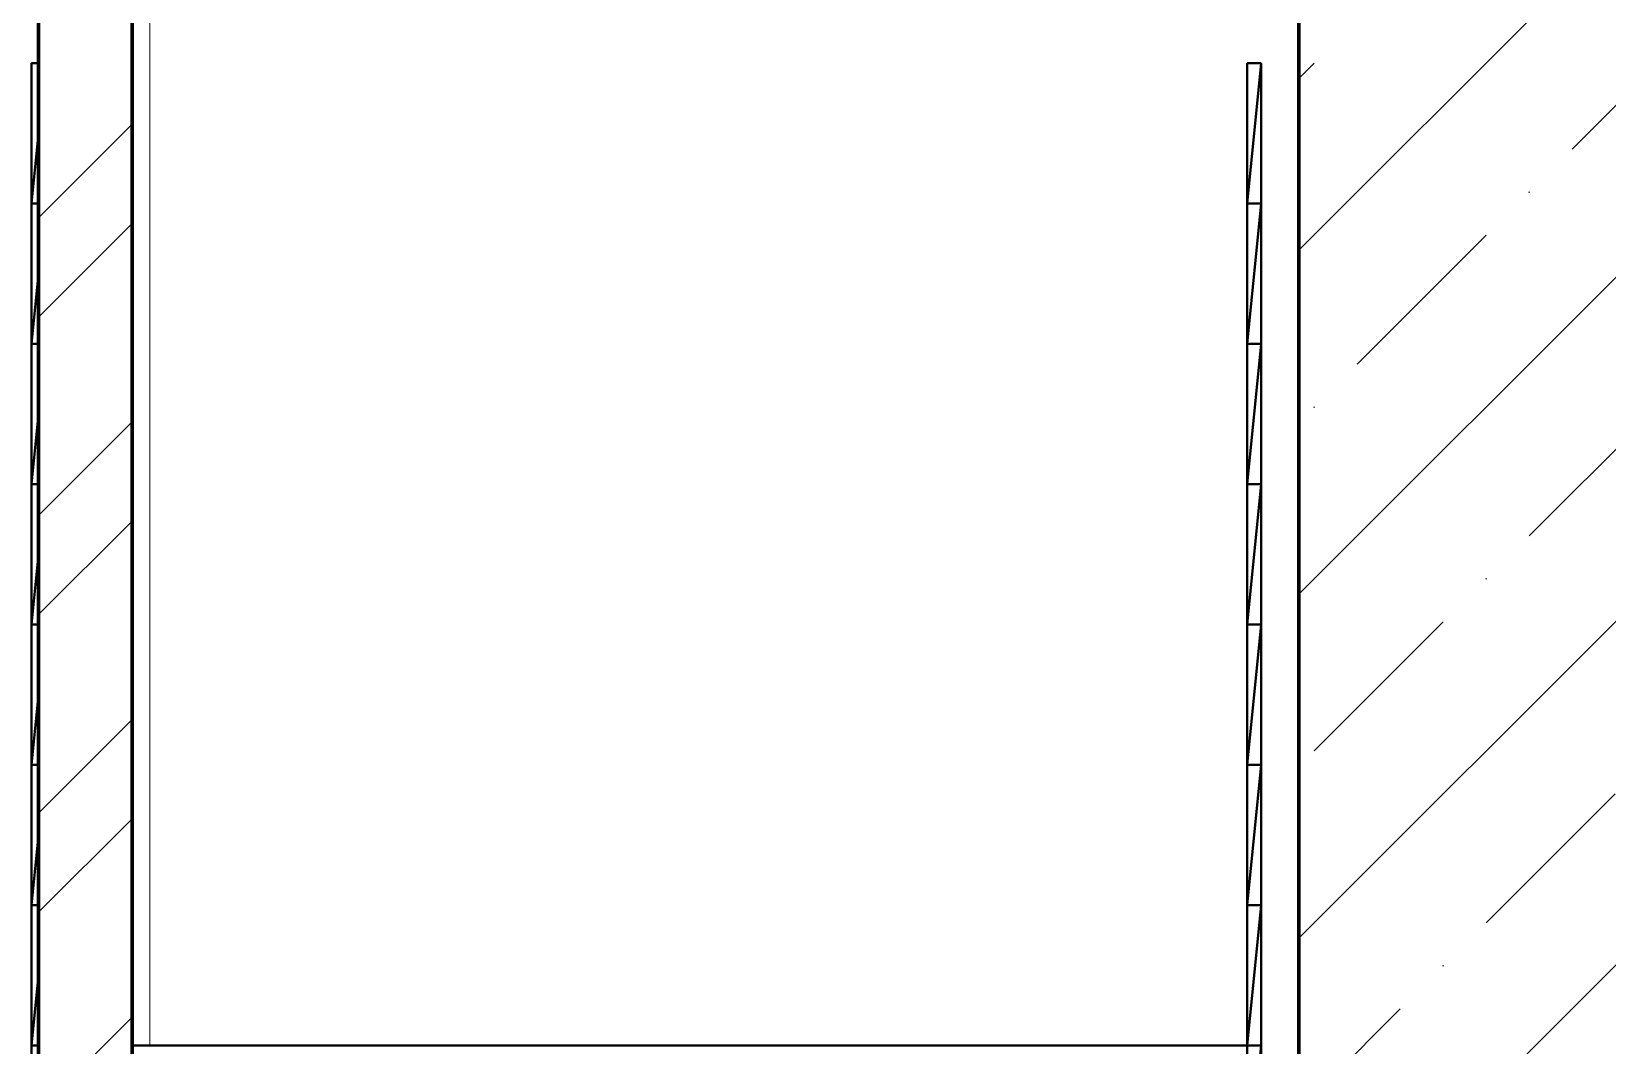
# Model space of a CAD drawing. Header units: feet. Extents: x -10410 to 374725, y -46422 to 88923.
# Drawn here: x 158093 to 159778, y 450 to 1534 of the extents above; entities that cross this region are included whole.
import ezdxf

# ---------------------------------------------------------------- set-up
doc = ezdxf.new("R2010")
doc.units = ezdxf.units.FT
doc.header["$MEASUREMENT"] = 0
doc.set_wipeout_variables(frame=1)
doc.linetypes.add('Wipeout_Contour', pattern=[1000, 0, -1000])
doc.layers.add('Конструктив - Лестницы', color=7, linetype='Continuous')
doc.layers.add('Конструктив - Стены Несущие', color=7, linetype='Continuous')
for name, color, linetype, lineweight in [('Конструктив - Лестницы_Ном._пера__21', 7, 'Continuous', 40), ('Конструктив - Стены Несущие_Ном._пера__120', 7, 'Continuous', 5), ('Конструктив - Стены Несущие_Ном._пера__47', 7, 'Continuous', 80)]:
    doc.layers.add(name, color=color, linetype=linetype, lineweight=lineweight)
doc.layers.add('Конструктив - Стены Несущие_Ном._пера__168', color=7, linetype='Continuous', lineweight=5, true_color=0xfe847a)

msp = doc.modelspace()

# ---------------------------------------------------------------- wipeouts: each hides what was drawn before it
at = {"color": 254, "linetype": 'Wipeout_Contour', "lineweight": 0, "ltscale": 1574806.841610583}
msp.add_wipeout([(156548.16301, 3000.00003), (156548.16301, 2137.00002), (156567.16299, 2137.00002), (156567.16299, 0), (158035.32068, 0), (158035.32073, 2099.99998), (158081.3207, 2099.99998), (158081.3207, 2137.00002), (158100.32073, 2137.00002), (158100.32073, 2999.99999)], dxfattribs=at).dxf.layer = 'Конструктив - Стены Несущие'
at = {"color": 254, "linetype": 'Wipeout_Contour', "lineweight": 0, "ltscale": 2545856.346269531}
msp.add_wipeout([(158200.3207, 3000), (158200.3207, 2136.99998), (158219.32072, 2136.99998), (158219.32072, 449.99997), (159392.82071, 450.00002), (159392.82071, 700.00002), (159392.82071, 700.10002), (159392.82071, 1499.79998), (159392.82071, 1499.89998), (159407.82071, 1499.89998), (159407.82071, 1499.79998), (159407.82071, 700.10002), (159407.82071, 700.00002), (159407.82071, -0.00003), (159448.163, 0.00001), (159448.163, 3000)], dxfattribs=at).dxf.layer = 'Конструктив - Стены Несущие'

# ---------------------------------------------------------------- next in the draw order: hatches: boundary and pattern name
at = {"layer": 'Конструктив - Стены Несущие_Ном._пера__120', "linetype": 'Continuous'}
h = msp.add_hatch(dxfattribs=at)
h.set_pattern_fill('ЖЕЛЕЗОБЕТОН', color=256, style=0, pattern_type=2)
h.set_pattern_definition([(45, (159648.16, 1500), (-183.848, 183.848), []), (45, (159556.24, 1591.92), (-183.848, 183.848), [195, -65, 0, -65])])
h.paths.add_polyline_path([(159848.16301, 0), (159848.16301, 3000), (159448.16301, 3000), (159448.16301, 0)])

# ---------------------------------------------------------------- next in the draw order: linework, layer by layer
at = {"layer": 'Конструктив - Стены Несущие_Ном._пера__47', "linetype": 'Continuous'}
msp.add_line((159448.16301, 3000), (159448.16301, -300), dxfattribs=at)

# ---------------------------------------------------------------- next in the draw order: wipeouts: each hides what was drawn before it
at = {"color": 254, "linetype": 'Wipeout_Contour', "lineweight": 0, "ltscale": 478181.956295}
msp.add_wipeout([(159392.82071, 449.9), (159392.92071, 599.9), (159392.82071, 599.9)], dxfattribs=at).dxf.layer = 'Конструктив - Лестницы'
at = {"color": 254, "linetype": 'Wipeout_Contour', "lineweight": 0, "ltscale": 1422874.219521119}
msp.add_wipeout([(158100.3207, 2137), (158081.32071, 2137), (158081.32071, 0.00002), (158092.82069, -0.00002), (158092.82072, 599.89999), (158092.82072, 699.99999), (158092.82072, 700.09998), (158092.82072, 1499.89999), (158100.3207, 1499.89999)], dxfattribs=at).dxf.layer = 'Конструктив - Стены Несущие'
at = {"color": 254, "linetype": 'Wipeout_Contour', "lineweight": 0, "ltscale": 632869.426668}
msp.add_wipeout([(158200.3207, 2137), (158200.32072, 449.99999), (158219.32072, 449.99999), (158219.32072, 2137)], dxfattribs=at).dxf.layer = 'Конструктив - Стены Несущие'

# ---------------------------------------------------------------- next in the draw order: wipeouts: each hides what was drawn before it
at = {"color": 254, "linetype": 'Wipeout_Contour', "lineweight": 0, "ltscale": 478183.720974}
msp.add_wipeout([(159392.82071, 599.9), (159392.92071, 749.9), (159392.82071, 749.9)], dxfattribs=at).dxf.layer = 'Конструктив - Лестницы'
at = {"color": 254, "linetype": 'Wipeout_Contour', "lineweight": 0, "ltscale": 474281.980093}
msp.add_wipeout([(158092.82071, 449.9), (158092.92071, 599.9), (158092.82071, 599.9)], dxfattribs=at).dxf.layer = 'Конструктив - Лестницы'

# ---------------------------------------------------------------- next in the draw order: wipeouts: each hides what was drawn before it
at = {"color": 254, "linetype": 'Wipeout_Contour', "lineweight": 0, "ltscale": 478185.909123}
msp.add_wipeout([(159392.82071, 749.9), (159392.92071, 899.9), (159392.82071, 899.9)], dxfattribs=at).dxf.layer = 'Конструктив - Лестницы'
at = {"color": 254, "linetype": 'Wipeout_Contour', "lineweight": 0, "ltscale": 474283.759283}
msp.add_wipeout([(158092.82071, 599.9), (158092.92071, 749.9), (158092.82071, 749.9)], dxfattribs=at).dxf.layer = 'Конструктив - Лестницы'
at = {"color": 254, "linetype": 'Wipeout_Contour', "lineweight": 0, "ltscale": 478180.559044}
msp.add_wipeout([(159392.82071, 449.9), (159392.92071, 599.9), (159392.92071, 449.9)], dxfattribs=at).dxf.layer = 'Конструктив - Лестницы'

# ---------------------------------------------------------------- next in the draw order: wipeouts: each hides what was drawn before it
at = {"color": 254, "linetype": 'Wipeout_Contour', "lineweight": 0, "ltscale": 478188.520735}
msp.add_wipeout([(159392.82071, 899.9), (159392.92071, 1049.9), (159392.82071, 1049.9)], dxfattribs=at).dxf.layer = 'Конструктив - Лестницы'
at = {"color": 254, "linetype": 'Wipeout_Contour', "lineweight": 0, "ltscale": 474285.965425}
msp.add_wipeout([(158092.82071, 749.9), (158092.92071, 899.9), (158092.82071, 899.9)], dxfattribs=at).dxf.layer = 'Конструктив - Лестницы'
at = {"color": 254, "linetype": 'Wipeout_Contour', "lineweight": 0, "ltscale": 478182.181629}
msp.add_wipeout([(159392.82071, 599.9), (159392.92071, 749.9), (159392.92071, 599.9)], dxfattribs=at).dxf.layer = 'Конструктив - Лестницы'
at = {"color": 254, "linetype": 'Wipeout_Contour', "lineweight": 0, "ltscale": 474280.578754}
msp.add_wipeout([(158092.82071, 449.9), (158092.92071, 599.9), (158092.92071, 449.9)], dxfattribs=at).dxf.layer = 'Конструктив - Лестницы'

# ---------------------------------------------------------------- next in the draw order: wipeouts: each hides what was drawn before it
at = {"color": 254, "linetype": 'Wipeout_Contour', "lineweight": 0, "ltscale": 478191.555803}
msp.add_wipeout([(159392.82071, 1199.9), (159392.82071, 1049.9), (159392.92071, 1199.9)], dxfattribs=at).dxf.layer = 'Конструктив - Лестницы'
at = {"color": 254, "linetype": 'Wipeout_Contour', "lineweight": 0, "ltscale": 474288.598512}
msp.add_wipeout([(158092.82071, 899.9), (158092.92071, 1049.9), (158092.82071, 1049.9)], dxfattribs=at).dxf.layer = 'Конструктив - Лестницы'
at = {"color": 254, "linetype": 'Wipeout_Contour', "lineweight": 0, "ltscale": 478184.227686}
msp.add_wipeout([(159392.82071, 749.9), (159392.92071, 899.9), (159392.92071, 749.9)], dxfattribs=at).dxf.layer = 'Конструктив - Лестницы'
at = {"color": 254, "linetype": 'Wipeout_Contour', "lineweight": 0, "ltscale": 474282.214681}
msp.add_wipeout([(158092.82071, 599.9), (158092.92071, 749.9), (158092.92071, 599.9)], dxfattribs=at).dxf.layer = 'Конструктив - Лестницы'
at = {"color": 254, "linetype": 'Wipeout_Contour', "lineweight": 0, "ltscale": 478196.956188}
msp.add_wipeout([(159392.92071, 449.9), (159407.72071, 599.9), (159392.92071, 599.9)], dxfattribs=at).dxf.layer = 'Конструктив - Лестницы'

# ---------------------------------------------------------------- next in the draw order: wipeouts: each hides what was drawn before it
at = {"color": 254, "linetype": 'Wipeout_Contour', "lineweight": 0, "ltscale": 478195.01432}
msp.add_wipeout([(159392.82071, 1199.9), (159392.92071, 1349.9), (159392.82071, 1349.9)], dxfattribs=at).dxf.layer = 'Конструктив - Лестницы'
at = {"color": 254, "linetype": 'Wipeout_Contour', "lineweight": 0, "ltscale": 474291.658536}
msp.add_wipeout([(158092.82071, 1199.9), (158092.82071, 1049.9), (158092.92071, 1199.9)], dxfattribs=at).dxf.layer = 'Конструктив - Лестницы'
at = {"color": 254, "linetype": 'Wipeout_Contour', "lineweight": 0, "ltscale": 478186.697209}
msp.add_wipeout([(159392.82071, 899.9), (159392.92071, 1049.9), (159392.92071, 899.9)], dxfattribs=at).dxf.layer = 'Конструктив - Лестницы'
at = {"color": 254, "linetype": 'Wipeout_Contour', "lineweight": 0, "ltscale": 474284.277562}
msp.add_wipeout([(158092.82071, 749.9), (158092.92071, 899.9), (158092.92071, 749.9)], dxfattribs=at).dxf.layer = 'Конструктив - Лестницы'
at = {"color": 254, "linetype": 'Wipeout_Contour', "lineweight": 0, "ltscale": 478198.720808}
msp.add_wipeout([(159392.92071, 599.9), (159407.72071, 749.9), (159392.92071, 749.9)], dxfattribs=at).dxf.layer = 'Конструктив - Лестницы'
at = {"color": 254, "linetype": 'Wipeout_Contour', "lineweight": 0, "ltscale": 632390.27233}
msp.add_wipeout([(158092.92071, 449.9), (158100.32071, 524.9), (158100.32071, 599.9), (158092.92071, 599.9)], dxfattribs=at).dxf.layer = 'Конструктив - Лестницы'

# ---------------------------------------------------------------- next in the draw order: wipeouts: each hides what was drawn before it
at = {"color": 254, "linetype": 'Wipeout_Contour', "lineweight": 0, "ltscale": 478198.896275}
msp.add_wipeout([(159392.82071, 1349.9), (159392.92071, 1499.9), (159392.82071, 1499.9)], dxfattribs=at).dxf.layer = 'Конструктив - Лестницы'
at = {"color": 254, "linetype": 'Wipeout_Contour', "lineweight": 0, "ltscale": 474295.14549}
msp.add_wipeout([(158092.82071, 1199.9), (158092.92071, 1349.9), (158092.82071, 1349.9)], dxfattribs=at).dxf.layer = 'Конструктив - Лестницы'
at = {"color": 254, "linetype": 'Wipeout_Contour', "lineweight": 0, "ltscale": 478189.590183}
msp.add_wipeout([(159392.92071, 1199.9), (159392.82071, 1049.9), (159392.92071, 1049.9)], dxfattribs=at).dxf.layer = 'Конструктив - Лестницы'
at = {"color": 254, "linetype": 'Wipeout_Contour', "lineweight": 0, "ltscale": 474286.767391}
msp.add_wipeout([(158092.82071, 899.9), (158092.92071, 1049.9), (158092.92071, 899.9)], dxfattribs=at).dxf.layer = 'Конструктив - Лестницы'
at = {"color": 254, "linetype": 'Wipeout_Contour', "lineweight": 0, "ltscale": 478200.908884}
msp.add_wipeout([(159392.92071, 749.9), (159407.72071, 899.9), (159392.92071, 899.9)], dxfattribs=at).dxf.layer = 'Конструктив - Лестницы'
at = {"color": 254, "linetype": 'Wipeout_Contour', "lineweight": 0, "ltscale": 632392.620652}
msp.add_wipeout([(158092.92071, 599.9), (158100.32071, 674.9), (158100.32071, 749.9), (158092.92071, 749.9)], dxfattribs=at).dxf.layer = 'Конструктив - Лестницы'
at = {"color": 254, "linetype": 'Wipeout_Contour', "lineweight": 0, "ltscale": 478210.25888}
msp.add_wipeout([(159392.92071, 449.9), (159407.72071, 599.9), (159407.72071, 449.9)], dxfattribs=at).dxf.layer = 'Конструктив - Лестницы'
at = {"color": 254, "linetype": 'Wipeout_Contour', "lineweight": 0, "ltscale": 474295.212111}
msp.add_wipeout([(158100.32071, 524.9), (158092.92071, 449.9), (158100.32071, 449.9)], dxfattribs=at).dxf.layer = 'Конструктив - Лестницы'

# ---------------------------------------------------------------- next in the draw order: wipeouts: each hides what was drawn before it
at = {"color": 254, "linetype": 'Wipeout_Contour', "lineweight": 0, "ltscale": 474299.059365}
msp.add_wipeout([(158092.82071, 1349.9), (158092.92071, 1499.9), (158092.82071, 1499.9)], dxfattribs=at).dxf.layer = 'Конструктив - Лестницы'
at = {"color": 254, "linetype": 'Wipeout_Contour', "lineweight": 0, "ltscale": 478192.906625}
msp.add_wipeout([(159392.82071, 1199.9), (159392.92071, 1349.9), (159392.92071, 1199.9)], dxfattribs=at).dxf.layer = 'Конструктив - Лестницы'
at = {"color": 254, "linetype": 'Wipeout_Contour', "lineweight": 0, "ltscale": 474289.684154}
msp.add_wipeout([(158092.92071, 1199.9), (158092.82071, 1049.9), (158092.92071, 1049.9)], dxfattribs=at).dxf.layer = 'Конструктив - Лестницы'
at = {"color": 254, "linetype": 'Wipeout_Contour', "lineweight": 0, "ltscale": 478203.52041}
msp.add_wipeout([(159392.92071, 899.9), (159407.72071, 1049.9), (159392.92071, 1049.9)], dxfattribs=at).dxf.layer = 'Конструктив - Лестницы'
at = {"color": 254, "linetype": 'Wipeout_Contour', "lineweight": 0, "ltscale": 632395.538228}
msp.add_wipeout([(158092.92071, 749.9), (158100.32071, 824.9), (158100.32071, 899.9), (158092.92071, 899.9)], dxfattribs=at).dxf.layer = 'Конструктив - Лестницы'
at = {"color": 254, "linetype": 'Wipeout_Contour', "lineweight": 0, "ltscale": 478211.88136}
msp.add_wipeout([(159392.92071, 599.9), (159407.72071, 749.9), (159407.72071, 599.9)], dxfattribs=at).dxf.layer = 'Конструктив - Лестницы'
at = {"color": 254, "linetype": 'Wipeout_Contour', "lineweight": 0, "ltscale": 474296.776828}
msp.add_wipeout([(158100.32071, 674.9), (158092.92071, 599.9), (158100.32071, 599.9)], dxfattribs=at).dxf.layer = 'Конструктив - Лестницы'
at = {"color": 254, "linetype": 'Wipeout_Contour', "lineweight": 0, "ltscale": 794581.33776}
msp.add_wipeout([(159392.82071, 450), (158200.32073, 450), (158200.32073, 390), (159392.82071, 390), (159392.82071, 400)], dxfattribs=at).dxf.layer = 'Конструктив - Лестницы'

# ---------------------------------------------------------------- next in the draw order: linework, layer by layer
at = {"layer": 'Конструктив - Лестницы_Ном._пера__21', "linetype": 'Continuous'}
for p, q in [((159392.82071, 449.9), (159392.82071, 599.9)), ((159392.82071, 599.9), (159392.92071, 599.9)), ((159392.82071, 449.9), (159392.92071, 599.9)), ((159392.92071, 449.9), (159392.92071, 599.9)), ((159392.82071, 299.9), (159392.82071, 449.9)), ((159392.82071, 449.9), (159392.92071, 449.9)), ((159392.82071, 299.9), (159392.92071, 449.9)), ((159392.92071, 299.9), (159392.92071, 449.9))]:
    msp.add_line(p, q, dxfattribs=at)
at = {"layer": 'Конструктив - Стены Несущие_Ном._пера__120', "linetype": 'Continuous'}
msp.add_line((158219.32071, 2137), (158219.32071, 450), dxfattribs=at)

# ---------------------------------------------------------------- next in the draw order: wipeouts: each hides what was drawn before it
at = {"color": 254, "linetype": 'Wipeout_Contour', "lineweight": 0, "ltscale": 478196.646502}
msp.add_wipeout([(159392.82071, 1349.9), (159392.92071, 1499.9), (159392.92071, 1349.9)], dxfattribs=at).dxf.layer = 'Конструктив - Лестницы'
at = {"color": 254, "linetype": 'Wipeout_Contour', "lineweight": 0, "ltscale": 474293.027866}
msp.add_wipeout([(158092.82071, 1199.9), (158092.92071, 1349.9), (158092.92071, 1199.9)], dxfattribs=at).dxf.layer = 'Конструктив - Лестницы'
at = {"color": 254, "linetype": 'Wipeout_Contour', "lineweight": 0, "ltscale": 478206.55538}
msp.add_wipeout([(159407.72071, 1199.9), (159392.92071, 1199.9), (159392.92071, 1049.9)], dxfattribs=at).dxf.layer = 'Конструктив - Лестницы'
at = {"color": 254, "linetype": 'Wipeout_Contour', "lineweight": 0, "ltscale": 632399.025052}
msp.add_wipeout([(158092.92071, 899.9), (158100.32071, 974.9), (158100.32071, 1049.9), (158092.92071, 1049.9)], dxfattribs=at).dxf.layer = 'Конструктив - Лестницы'
at = {"color": 254, "linetype": 'Wipeout_Contour', "lineweight": 0, "ltscale": 478213.927286}
msp.add_wipeout([(159392.92071, 749.9), (159407.72071, 899.9), (159407.72071, 749.9)], dxfattribs=at).dxf.layer = 'Конструктив - Лестницы'
at = {"color": 254, "linetype": 'Wipeout_Contour', "lineweight": 0, "ltscale": 474298.768487}
msp.add_wipeout([(158100.32071, 824.9), (158092.92071, 749.9), (158100.32071, 749.9)], dxfattribs=at).dxf.layer = 'Конструктив - Лестницы'
at = {"color": 254, "linetype": 'Wipeout_Contour', "lineweight": 0, "ltscale": 478226.656024}
msp.add_wipeout([(159407.72071, 449.9), (159407.82071, 599.9), (159407.72071, 599.9)], dxfattribs=at).dxf.layer = 'Конструктив - Лестницы'

# ---------------------------------------------------------------- next in the draw order: linework, layer by layer
at = {"layer": 'Конструктив - Лестницы_Ном._пера__21', "linetype": 'Continuous'}
for p, q in [((159392.82071, 599.9), (159392.82071, 749.9)), ((159392.82071, 749.9), (159392.92071, 749.9)), ((159392.82071, 599.9), (159392.92071, 749.9)), ((159392.92071, 599.9), (159392.92071, 749.9))]:
    msp.add_line(p, q, dxfattribs=at)

# ---------------------------------------------------------------- next in the draw order: wipeouts: each hides what was drawn before it
at = {"color": 254, "linetype": 'Wipeout_Contour', "lineweight": 0, "ltscale": 474296.798494}
msp.add_wipeout([(158092.82071, 1349.9), (158092.92071, 1499.9), (158092.92071, 1349.9)], dxfattribs=at).dxf.layer = 'Конструктив - Лестницы'
at = {"color": 254, "linetype": 'Wipeout_Contour', "lineweight": 0, "ltscale": 478210.013782}
msp.add_wipeout([(159392.92071, 1199.9), (159407.72071, 1349.9), (159392.92071, 1349.9)], dxfattribs=at).dxf.layer = 'Конструктив - Лестницы'
at = {"color": 254, "linetype": 'Wipeout_Contour', "lineweight": 0, "ltscale": 632403.081115}
msp.add_wipeout([(158092.92071, 1199.9), (158092.92071, 1049.9), (158100.32071, 1124.9), (158100.32071, 1199.9)], dxfattribs=at).dxf.layer = 'Конструктив - Лестницы'
at = {"color": 254, "linetype": 'Wipeout_Contour', "lineweight": 0, "ltscale": 478216.396651}
msp.add_wipeout([(159392.92071, 899.9), (159407.72071, 1049.9), (159407.72071, 899.9)], dxfattribs=at).dxf.layer = 'Конструктив - Лестницы'
at = {"color": 254, "linetype": 'Wipeout_Contour', "lineweight": 0, "ltscale": 474301.187081}
msp.add_wipeout([(158100.32071, 974.9), (158092.92071, 899.9), (158100.32071, 899.9)], dxfattribs=at).dxf.layer = 'Конструктив - Лестницы'
at = {"color": 254, "linetype": 'Wipeout_Contour', "lineweight": 0, "ltscale": 478228.420539}
msp.add_wipeout([(159407.72071, 599.9), (159407.82071, 749.9), (159407.72071, 749.9)], dxfattribs=at).dxf.layer = 'Конструктив - Лестницы'

# ---------------------------------------------------------------- next in the draw order: linework, layer by layer
at = {"layer": 'Конструктив - Лестницы_Ном._пера__21', "linetype": 'Continuous'}
for p, q in [((159392.82071, 749.9), (159392.82071, 899.9)), ((159392.82071, 899.9), (159392.92071, 899.9)), ((159392.82071, 749.9), (159392.92071, 899.9)), ((159392.92071, 749.9), (159392.92071, 899.9))]:
    msp.add_line(p, q, dxfattribs=at)

# ---------------------------------------------------------------- next in the draw order: wipeouts: each hides what was drawn before it
at = {"color": 254, "linetype": 'Wipeout_Contour', "lineweight": 0, "ltscale": 478213.895612}
msp.add_wipeout([(159392.92071, 1349.9), (159407.72071, 1499.9), (159392.92071, 1499.9)], dxfattribs=at).dxf.layer = 'Конструктив - Лестницы'
at = {"color": 254, "linetype": 'Wipeout_Contour', "lineweight": 0, "ltscale": 632407.706404}
msp.add_wipeout([(158092.92071, 1199.9), (158100.32071, 1274.9), (158100.32071, 1349.9), (158092.92071, 1349.9)], dxfattribs=at).dxf.layer = 'Конструктив - Лестницы'
at = {"color": 254, "linetype": 'Wipeout_Contour', "lineweight": 0, "ltscale": 478219.289444}
msp.add_wipeout([(159407.72071, 1199.9), (159392.92071, 1049.9), (159407.72071, 1049.9)], dxfattribs=at).dxf.layer = 'Конструктив - Лестницы'
at = {"color": 254, "linetype": 'Wipeout_Contour', "lineweight": 0, "ltscale": 474304.032605}
msp.add_wipeout([(158092.92071, 1049.9), (158100.32071, 1049.9), (158100.32071, 1124.9)], dxfattribs=at).dxf.layer = 'Конструктив - Лестницы'
at = {"color": 254, "linetype": 'Wipeout_Contour', "lineweight": 0, "ltscale": 478230.608483}
msp.add_wipeout([(159407.72071, 749.9), (159407.82071, 899.9), (159407.72071, 899.9)], dxfattribs=at).dxf.layer = 'Конструктив - Лестницы'
at = {"color": 254, "linetype": 'Wipeout_Contour', "lineweight": 0, "ltscale": 478225.25882}
msp.add_wipeout([(159407.72071, 449.9), (159407.82071, 599.9), (159407.82071, 449.9)], dxfattribs=at).dxf.layer = 'Конструктив - Лестницы'

# ---------------------------------------------------------------- next in the draw order: linework, layer by layer
at = {"layer": 'Конструктив - Лестницы_Ном._пера__21', "linetype": 'Continuous'}
for p, q in [((159392.82071, 899.9), (159392.82071, 1049.9)), ((159392.82071, 1049.9), (159392.92071, 1049.9)), ((159392.82071, 899.9), (159392.92071, 1049.9)), ((159392.92071, 899.9), (159392.92071, 1049.9)), ((159392.92071, 449.9), (159407.72071, 449.9)), ((159392.92071, 299.9), (159407.72071, 449.9)), ((159407.72071, 299.9), (159407.72071, 449.9)), ((159407.72071, 449.9), (159407.82071, 449.9)), ((159407.72071, 299.9), (159407.82071, 449.9)), ((159407.82071, 299.9), (159407.82071, 449.9))]:
    msp.add_line(p, q, dxfattribs=at)

# ---------------------------------------------------------------- next in the draw order: wipeouts: each hides what was drawn before it
at = {"color": 254, "linetype": 'Wipeout_Contour', "lineweight": 0, "ltscale": 632412.900909}
msp.add_wipeout([(158092.92071, 1349.9), (158100.32071, 1424.9), (158100.32071, 1499.9), (158092.92071, 1499.9)], dxfattribs=at).dxf.layer = 'Конструктив - Лестницы'
at = {"color": 254, "linetype": 'Wipeout_Contour', "lineweight": 0, "ltscale": 478222.605673}
msp.add_wipeout([(159392.92071, 1199.9), (159407.72071, 1349.9), (159407.72071, 1199.9)], dxfattribs=at).dxf.layer = 'Конструктив - Лестницы'
at = {"color": 254, "linetype": 'Wipeout_Contour', "lineweight": 0, "ltscale": 474307.30505}
msp.add_wipeout([(158100.32071, 1274.9), (158092.92071, 1199.9), (158100.32071, 1199.9)], dxfattribs=at).dxf.layer = 'Конструктив - Лестницы'
at = {"color": 254, "linetype": 'Wipeout_Contour', "lineweight": 0, "ltscale": 478233.219851}
msp.add_wipeout([(159407.72071, 899.9), (159407.82071, 1049.9), (159407.72071, 1049.9)], dxfattribs=at).dxf.layer = 'Конструктив - Лестницы'
at = {"color": 254, "linetype": 'Wipeout_Contour', "lineweight": 0, "ltscale": 478226.881254}
msp.add_wipeout([(159407.72071, 599.9), (159407.82071, 749.9), (159407.82071, 599.9)], dxfattribs=at).dxf.layer = 'Конструктив - Лестницы'

# ---------------------------------------------------------------- next in the draw order: linework, layer by layer
at = {"layer": 'Конструктив - Лестницы_Ном._пера__21', "linetype": 'Continuous'}
for p, q in [((159392.82071, 1049.9), (159392.82071, 1199.9)), ((159392.82071, 1199.9), (159392.92071, 1199.9)), ((159392.82071, 1049.9), (159392.92071, 1199.9)), ((159392.92071, 1049.9), (159392.92071, 1199.9)), ((159392.92071, 599.9), (159407.72071, 599.9)), ((159392.92071, 449.9), (159407.72071, 599.9)), ((159407.72071, 449.9), (159407.72071, 599.9)), ((159407.72071, 599.9), (159407.82071, 599.9)), ((159407.72071, 449.9), (159407.82071, 599.9)), ((159407.82071, 449.9), (159407.82071, 599.9))]:
    msp.add_line(p, q, dxfattribs=at)

# ---------------------------------------------------------------- next in the draw order: wipeouts: each hides what was drawn before it
at = {"color": 254, "linetype": 'Wipeout_Contour', "lineweight": 0, "ltscale": 478226.345314}
msp.add_wipeout([(159392.92071, 1349.9), (159407.72071, 1499.9), (159407.72071, 1349.9)], dxfattribs=at).dxf.layer = 'Конструктив - Лестницы'
at = {"color": 254, "linetype": 'Wipeout_Contour', "lineweight": 0, "ltscale": 474311.004408}
msp.add_wipeout([(158100.32071, 1424.9), (158092.92071, 1349.9), (158100.32071, 1349.9)], dxfattribs=at).dxf.layer = 'Конструктив - Лестницы'
at = {"color": 254, "linetype": 'Wipeout_Contour', "lineweight": 0, "ltscale": 478236.254635}
msp.add_wipeout([(159407.82071, 1199.9), (159407.72071, 1199.9), (159407.72071, 1049.9)], dxfattribs=at).dxf.layer = 'Конструктив - Лестницы'
at = {"color": 254, "linetype": 'Wipeout_Contour', "lineweight": 0, "ltscale": 478228.927119}
msp.add_wipeout([(159407.72071, 749.9), (159407.82071, 899.9), (159407.82071, 749.9)], dxfattribs=at).dxf.layer = 'Конструктив - Лестницы'

# ---------------------------------------------------------------- next in the draw order: linework, layer by layer
at = {"layer": 'Конструктив - Лестницы_Ном._пера__21', "linetype": 'Continuous'}
for p, q in [((159392.82071, 1349.9), (159392.82071, 1499.9)), ((159392.82071, 1499.9), (159392.92071, 1499.9)), ((159392.82071, 1349.9), (159392.92071, 1499.9)), ((159392.92071, 1349.9), (159392.92071, 1499.9)), ((159392.82071, 1199.9), (159392.82071, 1349.9)), ((159392.82071, 1349.9), (159392.92071, 1349.9)), ((159392.82071, 1199.9), (159392.92071, 1349.9)), ((159392.92071, 1199.9), (159392.92071, 1349.9)), ((159392.92071, 749.9), (159407.72071, 749.9)), ((159392.92071, 599.9), (159407.72071, 749.9)), ((159407.72071, 599.9), (159407.72071, 749.9)), ((159407.72071, 749.9), (159407.82071, 749.9)), ((159407.72071, 599.9), (159407.82071, 749.9)), ((159407.82071, 599.9), (159407.82071, 749.9))]:
    msp.add_line(p, q, dxfattribs=at)

# ---------------------------------------------------------------- next in the draw order: wipeouts: each hides what was drawn before it
at = {"color": 254, "linetype": 'Wipeout_Contour', "lineweight": 0, "ltscale": 478239.712829}
msp.add_wipeout([(159407.72071, 1199.9), (159407.82071, 1349.9), (159407.72071, 1349.9)], dxfattribs=at).dxf.layer = 'Конструктив - Лестницы'
at = {"color": 254, "linetype": 'Wipeout_Contour', "lineweight": 0, "ltscale": 478231.396411}
msp.add_wipeout([(159407.72071, 899.9), (159407.82071, 1049.9), (159407.82071, 899.9)], dxfattribs=at).dxf.layer = 'Конструктив - Лестницы'
at = {"color": 254, "linetype": 'Wipeout_Contour', "lineweight": 0, "ltscale": 632658.185437}
msp.add_wipeout([(158200.32071, 0), (158200.32071, 3000), (158100.32071, 3000), (158100.32071, 0)], dxfattribs=at).dxf.layer = 'Конструктив - Стены Несущие'

# ---------------------------------------------------------------- next in the draw order: hatches: boundary and pattern name
at = {"layer": 'Конструктив - Стены Несущие_Ном._пера__168', "linetype": 'Continuous'}
h = msp.add_hatch(dxfattribs=at)
h.set_pattern_fill('КИРПИЧ_01', color=256, style=0, pattern_type=2)
h.set_pattern_definition([(45, (0, 0), (-159.09903, 159.09903), []), (45, (-53.03, 53.03), (-159.09903, 159.09903), [])])
h.paths.add_polyline_path([(158200.32071, 0), (158200.32071, 3000), (158100.32071, 3000), (158100.32071, 0)])

# ---------------------------------------------------------------- next in the draw order: linework, layer by layer
at = {"layer": 'Конструктив - Лестницы_Ном._пера__21', "linetype": 'Continuous'}
for p, q in [((158092.82071, 1349.9), (158092.82071, 1499.9)), ((158092.82071, 1499.9), (158092.92071, 1499.9)), ((158092.82071, 1349.9), (158092.92071, 1499.9)), ((158092.92071, 1349.9), (158092.92071, 1499.9)), ((158092.92071, 1499.9), (158100.32071, 1499.9)), ((158092.92071, 1349.9), (158100.32071, 1424.9)), ((158092.82071, 1199.9), (158092.82071, 1349.9)), ((158092.82071, 1349.9), (158092.92071, 1349.9)), ((158092.82071, 1199.9), (158092.92071, 1349.9)), ((158092.92071, 1199.9), (158092.92071, 1349.9)), ((158092.92071, 1349.9), (158100.32071, 1349.9)), ((158092.92071, 1199.9), (158100.32071, 1274.9)), ((158092.82071, 1049.9), (158092.82071, 1199.9)), ((158092.82071, 1199.9), (158092.92071, 1199.9)), ((158092.82071, 1049.9), (158092.92071, 1199.9)), ((158092.92071, 1049.9), (158092.92071, 1199.9)), ((158092.92071, 1199.9), (158100.32071, 1199.9)), ((158092.92071, 1049.9), (158100.32071, 1124.9)), ((158092.82071, 899.9), (158092.82071, 1049.9)), ((158092.82071, 1049.9), (158092.92071, 1049.9)), ((158092.82071, 899.9), (158092.92071, 1049.9)), ((158092.92071, 899.9), (158092.92071, 1049.9)), ((158092.92071, 1049.9), (158100.32071, 1049.9)), ((158092.92071, 899.9), (158100.32071, 974.9)), ((158092.82071, 749.9), (158092.82071, 899.9)), ((158092.82071, 899.9), (158092.92071, 899.9)), ((158092.82071, 749.9), (158092.92071, 899.9)), ((158092.92071, 749.9), (158092.92071, 899.9)), ((158092.92071, 899.9), (158100.32071, 899.9)), ((159392.92071, 899.9), (159407.72071, 899.9)), ((159392.92071, 749.9), (159407.72071, 899.9)), ((159407.72071, 749.9), (159407.72071, 899.9)), ((159407.72071, 899.9), (159407.82071, 899.9)), ((159407.72071, 749.9), (159407.82071, 899.9)), ((159407.82071, 749.9), (159407.82071, 899.9)), ((158092.92071, 749.9), (158100.32071, 824.9)), ((158092.82071, 599.9), (158092.82071, 749.9)), ((158092.82071, 749.9), (158092.92071, 749.9)), ((158092.82071, 599.9), (158092.92071, 749.9)), ((158092.92071, 599.9), (158092.92071, 749.9)), ((158092.92071, 749.9), (158100.32071, 749.9)), ((158092.92071, 599.9), (158100.32071, 674.9)), ((158092.82071, 449.9), (158092.82071, 599.9)), ((158092.82071, 599.9), (158092.92071, 599.9)), ((158092.82071, 449.9), (158092.92071, 599.9)), ((158092.92071, 449.9), (158092.92071, 599.9)), ((158092.92071, 599.9), (158100.32071, 599.9)), ((158092.92071, 449.9), (158100.32071, 524.9)), ((158092.82071, 299.9), (158092.82071, 449.9)), ((158092.82071, 449.9), (158092.92071, 449.9)), ((158092.82071, 299.9), (158092.92071, 449.9)), ((158092.92071, 299.9), (158092.92071, 449.9)), ((158092.92071, 449.9), (158100.32071, 449.9)), ((159392.82071, 450), (158200.32071, 450))]:
    msp.add_line(p, q, dxfattribs=at)
at = {"layer": 'Конструктив - Стены Несущие_Ном._пера__47', "linetype": 'Continuous'}
for p, q in [((158100.32071, 3000), (158100.32071, 0)), ((158200.32071, 3000), (158200.32071, 0))]:
    msp.add_line(p, q, dxfattribs=at)

# ---------------------------------------------------------------- next in the draw order: wipeouts: each hides what was drawn before it
at = {"color": 254, "linetype": 'Wipeout_Contour', "lineweight": 0, "ltscale": 478243.594422}
msp.add_wipeout([(159407.72071, 1349.9), (159407.82071, 1499.9), (159407.72071, 1499.9)], dxfattribs=at).dxf.layer = 'Конструктив - Лестницы'
at = {"color": 254, "linetype": 'Wipeout_Contour', "lineweight": 0, "ltscale": 478234.289115}
msp.add_wipeout([(159407.82071, 1199.9), (159407.72071, 1049.9), (159407.82071, 1049.9)], dxfattribs=at).dxf.layer = 'Конструктив - Лестницы'

# ---------------------------------------------------------------- next in the draw order: linework, layer by layer
at = {"layer": 'Конструктив - Лестницы_Ном._пера__21', "linetype": 'Continuous'}
for p, q in [((159392.92071, 1049.9), (159407.72071, 1049.9)), ((159392.92071, 899.9), (159407.72071, 1049.9)), ((159407.72071, 899.9), (159407.72071, 1049.9)), ((159407.72071, 1049.9), (159407.82071, 1049.9)), ((159407.72071, 899.9), (159407.82071, 1049.9)), ((159407.82071, 899.9), (159407.82071, 1049.9))]:
    msp.add_line(p, q, dxfattribs=at)

# ---------------------------------------------------------------- next in the draw order: wipeouts: each hides what was drawn before it
at = {"color": 254, "linetype": 'Wipeout_Contour', "lineweight": 0, "ltscale": 478237.605247}
msp.add_wipeout([(159407.72071, 1199.9), (159407.82071, 1349.9), (159407.82071, 1199.9)], dxfattribs=at).dxf.layer = 'Конструктив - Лестницы'

# ---------------------------------------------------------------- next in the draw order: linework, layer by layer
at = {"layer": 'Конструктив - Лестницы_Ном._пера__21', "linetype": 'Continuous'}
for p, q in [((159392.92071, 1199.9), (159407.72071, 1199.9)), ((159392.92071, 1049.9), (159407.72071, 1199.9)), ((159407.72071, 1049.9), (159407.72071, 1199.9)), ((159407.72071, 1199.9), (159407.82071, 1199.9)), ((159407.72071, 1049.9), (159407.82071, 1199.9)), ((159407.82071, 1049.9), (159407.82071, 1199.9))]:
    msp.add_line(p, q, dxfattribs=at)

# ---------------------------------------------------------------- next in the draw order: wipeouts: each hides what was drawn before it
at = {"color": 254, "linetype": 'Wipeout_Contour', "lineweight": 0, "ltscale": 478241.344775}
msp.add_wipeout([(159407.72071, 1349.9), (159407.82071, 1499.9), (159407.82071, 1349.9)], dxfattribs=at).dxf.layer = 'Конструктив - Лестницы'

# ---------------------------------------------------------------- next in the draw order: linework, layer by layer
at = {"layer": 'Конструктив - Лестницы_Ном._пера__21', "linetype": 'Continuous'}
for p, q in [((159392.92071, 1499.9), (159407.72071, 1499.9)), ((159392.92071, 1349.9), (159407.72071, 1499.9)), ((159407.72071, 1349.9), (159407.72071, 1499.9)), ((159407.72071, 1499.9), (159407.82071, 1499.9)), ((159407.72071, 1349.9), (159407.82071, 1499.9)), ((159407.82071, 1349.9), (159407.82071, 1499.9)), ((159392.92071, 1349.9), (159407.72071, 1349.9)), ((159392.92071, 1199.9), (159407.72071, 1349.9)), ((159407.72071, 1199.9), (159407.72071, 1349.9)), ((159407.72071, 1349.9), (159407.82071, 1349.9)), ((159407.72071, 1199.9), (159407.82071, 1349.9)), ((159407.82071, 1199.9), (159407.82071, 1349.9))]:
    msp.add_line(p, q, dxfattribs=at)

doc.saveas('drawing.dxf')
